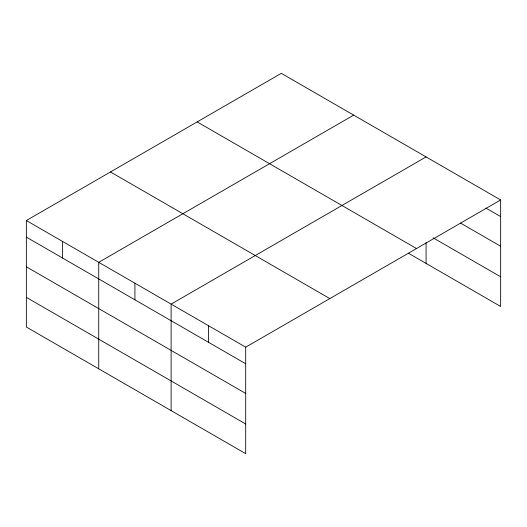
<?xml version="1.0" encoding="UTF-8"?>
<svg xmlns="http://www.w3.org/2000/svg" width="527" height="527" viewBox="0 0 527 527"><rect width="100%" height="100%" fill="white"/><g stroke="black" fill="none" stroke-linecap="round" stroke-linejoin="round"><path stroke-width="0.79" d="M26.35 220.53L245.694 347.168L245.694 453.668L26.35 327.03L26.35 220.53L281.306 73.332L500.65 199.97L500.65 306.47L408.333 253.171M353.689 115.123L98.733 262.321L98.733 368.821M426.073 156.914L171.117 304.112L171.117 410.612M245.694 347.168L500.65 199.97M485.874 208.04L500.65 216.571M460.545 223.086L500.65 246.234M433.108 237.809L500.65 276.8M197.17 121.908L416.514 248.546M110.486 171.96L329.83 298.592M26.35 237.13L245.694 363.768M26.35 266.8L245.694 393.432M26.35 297.366L245.694 423.998M426.073 242.565L426.073 263.414M208.402 325.64L208.402 342.24M134.925 283.216L134.925 299.817M62.542 241.425L62.542 258.026"/></g></svg>
